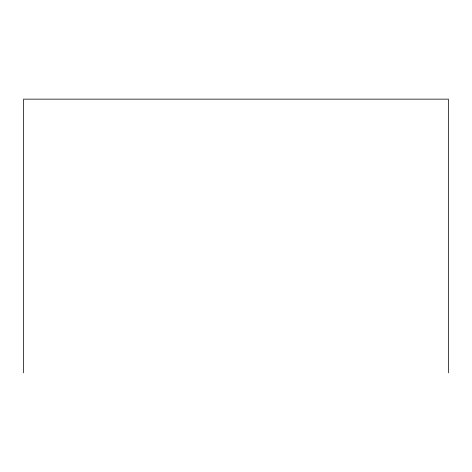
<?xml version="1.0" encoding="UTF-8"?>
<svg xmlns="http://www.w3.org/2000/svg" width="472" height="472" viewBox="0 0 472 472"><rect width="100%" height="100%" fill="white"/><g stroke="black" fill="none" stroke-linecap="round" stroke-linejoin="round"><path stroke-width="0.71" d="M448.4 372.856L448.4 99.144L23.6 99.144L23.6 372.856"/></g></svg>
